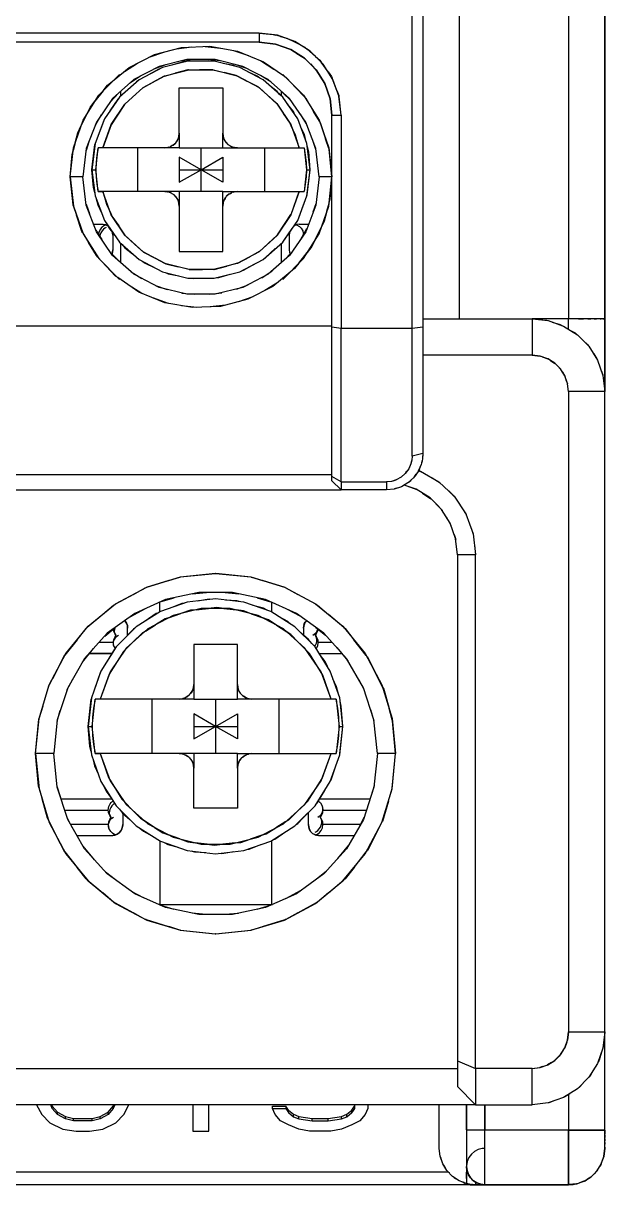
# Model space of a CAD drawing. Header units: millimetres. Extents: x 0 to 56.5, y 0 to 81.
# Drawn here: x 40.51 to 56.5, y 0 to 31.93 of the extents above; entities that cross this region are included whole.
import ezdxf

# ---------------------------------------------------------------- set-up
doc = ezdxf.new("R2010")
doc.units = ezdxf.units.MM

# ---------------------------------------------------------------- blocks, each defined once
blk = doc.blocks.new('CHINT_0cca9e6cfbf25816a24cd09b1f555f82_FACE_0')
at = {"color": 7, "linetype": 'CONTINUOUS', "true_color": 0x40d9ff}
for p, q in [((56.496, 44), (56.496, 23.8)), ((56.496, 23.8), (56.496, 44)), ((56.496, 39.668), (56.496, 22.919)), ((51.196, 23.534), (51.196, 32.2)), ((51.496, 32.2), (51.496, 23.574)), ((46.996, 31.4), (33.496, 31.4)), ((45.511, 31.287), (45.935, 31.239)), ((46.998, 31.4), (47.449, 31.347)), ((47.581, 31.564), (47.448, 31.599)), ((47.577, 31.303), (47.88, 31.192)), ((48.121, 31.334), (47.848, 31.471)), ((43.973, 30.992), (44.37, 31.131)), ((44.725, 31.224), (45.146, 31.272)), ((46.291, 31.177), (46.698, 31.034)), ((48.032, 31.097), (48.265, 30.942)), ((48.547, 31.012), (48.313, 31.213)), ((43.289, 30.601), (43.645, 30.824)), ((44.42, 30.782), (44.097, 30.662)), ((45.165, 30.926), (44.824, 30.882)), ((45.923, 30.893), (45.582, 30.926)), ((46.653, 30.684), (46.33, 30.793)), ((47.029, 30.899), (47.4, 30.666)), ((48.401, 30.806), (48.582, 30.612)), ((48.887, 30.593), (48.702, 30.856)), ((43.729, 30.469), (43.442, 30.279)), ((44.392, 30.474), (44.687, 30.55)), ((45.047, 30.64), (45.357, 30.643)), ((45.722, 30.643), (46.028, 30.57)), ((46.378, 30.482), (46.659, 30.335)), ((47.314, 30.312), (47.029, 30.487)), ((48.688, 30.443), (48.816, 30.218)), ((49.128, 30.078), (48.997, 30.418)), ((42.707, 30.07), (42.478, 29.78)), ((43.183, 30.049), (43.183, 29.918)), ((43.798, 30.153), (44.058, 30.295)), ((46.975, 30.166), (47.214, 29.954)), ((47.61, 29.918), (47.61, 30.049)), ((47.87, 29.796), (47.639, 30.023)), ((48.238, 29.901), (48.006, 30.149)), ((43.129, 30.002), (42.894, 29.755)), ((43.298, 29.698), (43.507, 29.89)), ((47.478, 29.715), (47.661, 29.447)), ((48.907, 29.957), (48.949, 29.821)), ((49.246, 29.401), (49.182, 29.922)), ((42.255, 29.425), (42.093, 29.092)), ((42.654, 29.406), (42.483, 29.117)), ((48.291, 29.164), (48.128, 29.422)), ((48.651, 29.229), (48.489, 29.502)), ((48.996, 23.567), (48.996, 29.4)), ((49.246, 29.4), (49.246, 29.401)), ((49.246, 29.4), (49.246, 23.534)), ((49.246, 29.4), (49.246, 29.4)), ((44.796, 28.9), (44.796, 28.5)), ((45.996, 28.5), (45.996, 28.9)), ((48.908, 28.482), (48.82, 28.748)), ((41.935, 28.639), (41.878, 28.424)), ((42.31, 28.662), (42.235, 28.429)), ((43.646, 28.5), (43.646, 27.3)), ((44.606, 28.561), (44.564, 28.538)), ((44.796, 28.5), (45.996, 28.5)), ((45.396, 27.9), (45.396, 28.5)), ((46.057, 28.69), (46.034, 28.732)), ((47.146, 27.3), (47.146, 28.5)), ((48.555, 28.451), (48.467, 28.702)), ((44.796, 27.9), (45.396, 27.9)), ((45.396, 27.9), (45.996, 27.9)), ((45.396, 27.3), (45.396, 27.9)), ((51.496, 27.6), (51.496, 27.6)), ((52.496, 27.6), (52.496, 27.6)), ((45.996, 27.3), (44.796, 27.3)), ((44.796, 27.3), (44.796, 26.9)), ((45.996, 26.9), (45.996, 27.3)), ((46.186, 27.239), (46.228, 27.262)), ((41.884, 26.918), (41.973, 26.652)), ((42.237, 26.949), (42.326, 26.698)), ((44.735, 27.11), (44.758, 27.068)), ((48.482, 26.738), (48.558, 26.971)), ((48.858, 26.761), (48.915, 26.976)), ((42.501, 26.236), (42.664, 25.978)), ((42.775, 26.387), (42.757, 26.393)), ((42.829, 26.361), (42.809, 26.373)), ((43.315, 26.085), (43.131, 26.353)), ((47.953, 26.355), (47.943, 26.348)), ((48.013, 26.385), (47.973, 26.369)), ((48.091, 26.4), (48.031, 26.392)), ((48.092, 26.4), (48.091, 26.4)), ((48.139, 25.994), (48.309, 26.283)), ((48.537, 25.975), (48.699, 26.308)), ((42.141, 26.171), (42.304, 25.898)), ((43.183, 25.882), (43.183, 25.351)), ((47.61, 25.351), (47.61, 25.882)), ((51.496, 26.1), (51.496, 26.1)), ((52.496, 26.1), (52.496, 26.1)), ((42.922, 25.604), (43.154, 25.377)), ((43.183, 25.7), (43.183, 25.7)), ((46.995, 25.647), (46.734, 25.505)), ((47.61, 25.7), (47.61, 25.7)), ((47.664, 25.398), (47.898, 25.645)), ((48.086, 25.33), (48.314, 25.62)), ((42.554, 25.499), (42.786, 25.251)), ((43.183, 25.4), (43.183, 25.4)), ((44.414, 25.318), (44.133, 25.465)), ((45.07, 25.157), (44.765, 25.23)), ((46.4, 25.326), (46.105, 25.25)), ((47.61, 25.4), (47.61, 25.4)), ((43.479, 25.088), (43.764, 24.913)), ((45.746, 25.16), (45.435, 25.157)), ((47.064, 24.931), (47.35, 25.121)), ((43.764, 24.501), (43.393, 24.734)), ((44.14, 24.716), (44.462, 24.607)), ((46.372, 24.618), (46.695, 24.738)), ((47.504, 24.799), (47.148, 24.576)), ((51.496, 24.6), (51.496, 24.6)), ((52.496, 24.6), (52.496, 24.6)), ((44.501, 24.223), (44.094, 24.366)), ((44.869, 24.507), (45.211, 24.474)), ((45.627, 24.474), (45.969, 24.518)), ((46.82, 24.408), (46.422, 24.269)), ((45.282, 24.113), (44.858, 24.161)), ((46.067, 24.176), (45.646, 24.128)), ((51.496, 23.8), (54.496, 23.8)), ((55.496, 23.91), (55.496, 23.91)), ((55.496, 23.519), (55.496, 23.8)), ((56.496, 23.8), (56.496, 21.801)), ((56.496, 23.8), (56.496, 23.8)), ((56.496, 1.5), (56.496, 23.8)), ((48.996, 23.6), (31.496, 23.6)), ((49.246, 23.534), (48.996, 23.567)), ((49.246, 19.322), (49.246, 23.534)), ((51.196, 23.534), (49.246, 23.534)), ((51.496, 23.574), (51.196, 23.534)), ((54.499, 22.8), (54.72, 22.774)), ((54.778, 22.754), (54.934, 22.699)), ((56.496, 22.919), (56.496, 22.919)), ((56.496, 22.918), (56.496, 22.919)), ((56.496, 22.919), (56.496, 22.66)), ((55.001, 22.657), (55.125, 22.577)), ((55.193, 22.509), (55.283, 22.416)), ((55.334, 22.334), (55.401, 22.222)), ((55.448, 22.089), (55.472, 22.016)), ((48.996, 19.51), (31.496, 19.51)), ((51.372, 19.623), (51.476, 19.587)), ((49.246, 19.322), (49.246, 19.1)), ((51.027, 19.218), (51.33, 19.107)), ((51.753, 19.428), (51.966, 19.294)), ((9.746, 19.1), (49.246, 19.1)), ((31.246, 19.1), (49.246, 19.1)), ((40.746, 19.1), (40.746, 19.1)), ((50.046, 19.1), (50.046, 19.1)), ((51.482, 19.012), (51.715, 18.857)), ((52.206, 19.069), (52.377, 18.898)), ((51.851, 18.721), (52.032, 18.528)), ((52.566, 18.61), (52.687, 18.419)), ((52.138, 18.358), (52.266, 18.133)), ((52.822, 18.046), (52.88, 17.881)), ((52.357, 17.872), (52.399, 17.736)), ((52.946, 17.315), (52.946, 17.321)), ((44.506, 16.606), (43.883, 16.413)), ((45.79, 16.799), (44.82, 16.702)), ((46.772, 16.702), (45.806, 16.799)), ((47.71, 16.413), (47.088, 16.606)), ((43.536, 16.228), (43.021, 15.945)), ((44.261, 15.743), (44.261, 16.011)), ((44.298, 16.027), (44.661, 16.133)), ((45.163, 16.24), (45.547, 16.276)), ((46.055, 16.276), (46.439, 16.238)), ((46.939, 16.132), (47.305, 16.023)), ((47.332, 16.011), (47.332, 15.743)), ((48.572, 15.945), (48.056, 16.228)), ((42.696, 15.678), (42.268, 15.316)), ((43.448, 15.614), (43.871, 15.837)), ((44.53, 15.595), (44.844, 15.701)), ((45.263, 15.806), (45.597, 15.84)), ((46.025, 15.84), (46.36, 15.798)), ((46.775, 15.695), (47.092, 15.58)), ((47.781, 15.811), (48.109, 15.64)), ((49.324, 15.316), (48.899, 15.677)), ((43.866, 15.22), (44.14, 15.389)), ((47.472, 15.378), (47.752, 15.198)), ((48.226, 15.381), (48.22, 15.358)), ((48.293, 15.507), (48.267, 15.476)), ((42.75, 15.081), (43.033, 15.313)), ((43.059, 15.1), (43.052, 15.106)), ((43.378, 15.106), (43.378, 15.3)), ((48.215, 15.3), (48.215, 15.109)), ((48.534, 15.1), (48.54, 15.094)), ((48.552, 15.318), (48.821, 15.105)), ((41.99, 14.977), (41.655, 14.552)), ((42.138, 14.366), (42.44, 14.737)), ((42.982, 14.9), (42.587, 14.9)), ((49.005, 14.9), (48.611, 14.9)), ((49.126, 14.766), (49.436, 14.396)), ((49.938, 14.551), (49.6, 14.98)), ((42.329, 14.6), (42.939, 14.6)), ((42.939, 14.6), (42.329, 14.6)), ((48.647, 14.6), (49.265, 14.6)), ((50.389, 13.68), (50.15, 14.155)), ((41.316, 13.918), (41.219, 13.729)), ((41.71, 13.594), (41.867, 13.895)), ((45.196, 13.75), (45.196, 13.35)), ((46.396, 13.35), (46.396, 13.75)), ((49.736, 13.877), (49.873, 13.625)), ((45.006, 13.411), (44.965, 13.388)), ((46.457, 13.54), (46.434, 13.582)), ((41.043, 13.15), (40.94, 12.806)), ((44.046, 13.35), (44.046, 11.85)), ((45.196, 13.35), (46.396, 13.35)), ((45.796, 13.35), (45.796, 12.6)), ((47.546, 11.85), (47.546, 13.35)), ((50.654, 12.783), (50.568, 13.09)), ((41.44, 12.739), (41.527, 13.032)), ((50.056, 13.063), (50.151, 12.755)), ((45.196, 12.6), (45.796, 12.6)), ((45.796, 12.6), (46.396, 12.6)), ((45.796, 12.6), (45.796, 11.85)), ((46.396, 11.85), (45.196, 11.85)), ((45.196, 11.85), (45.196, 11.45)), ((46.396, 11.45), (46.396, 11.85)), ((45.135, 11.66), (45.158, 11.618)), ((46.586, 11.789), (46.628, 11.812)), ((40.938, 10.917), (41.025, 10.61)), ((41.537, 10.637), (41.441, 10.945)), ((50.153, 10.961), (50.066, 10.668)), ((50.55, 10.55), (50.652, 10.894)), ((42.945, 10.6), (41.549, 10.6)), ((50.043, 10.6), (48.653, 10.6)), ((49.592, 10.6), (49.592, 10.6)), ((49.593, 10.6), (49.593, 10.6)), ((41.647, 10.3), (42.845, 10.3)), ((48.351, 9.9), (48.351, 10.237)), ((48.747, 10.3), (49.946, 10.3)), ((41.204, 10.02), (41.442, 9.545)), ((41.856, 9.823), (41.72, 10.075)), ((42.846, 9.9), (41.815, 9.9)), ((42.922, 10.1), (42.916, 10.106)), ((43.241, 10.209), (43.241, 9.9)), ((44.12, 9.822), (43.841, 10.002)), ((47.727, 9.98), (47.452, 9.811)), ((48.67, 10.1), (48.677, 10.094)), ((49.775, 9.9), (48.747, 9.9)), ((49.883, 10.106), (49.726, 9.805)), ((50.276, 9.782), (50.374, 9.971)), ((41.985, 9.6), (42.968, 9.6)), ((42.968, 9.6), (43.031, 9.608)), ((42.968, 9.6), (42.968, 9.6)), ((43.23, 9.819), (43.236, 9.842)), ((44.817, 9.505), (44.501, 9.62)), ((47.063, 9.605), (46.749, 9.499)), ((48.479, 9.648), (48.521, 9.623)), ((48.571, 9.606), (48.625, 9.6)), ((48.625, 9.6), (48.625, 9.6)), ((48.625, 9.6), (49.607, 9.6)), ((42.467, 8.934), (42.156, 9.304)), ((45.567, 9.36), (45.232, 9.402)), ((46.33, 9.394), (45.995, 9.36)), ((49.454, 9.334), (49.152, 8.963)), ((41.654, 9.149), (41.993, 8.72)), ((49.602, 8.723), (49.938, 9.148)), ((42.268, 8.384), (42.694, 8.023)), ((43.04, 8.382), (42.771, 8.595)), ((48.843, 8.619), (48.559, 8.387)), ((48.896, 8.022), (49.324, 8.384)), ((43.811, 7.889), (43.483, 8.06)), ((48.144, 8.086), (47.722, 7.863)), ((43.02, 7.755), (43.537, 7.472)), ((44.653, 7.568), (44.288, 7.677)), ((47.295, 7.673), (46.931, 7.567)), ((48.057, 7.472), (48.572, 7.755)), ((45.537, 7.424), (45.153, 7.462)), ((46.429, 7.46), (46.046, 7.424)), ((43.883, 7.287), (44.505, 7.094)), ((47.086, 7.094), (47.71, 7.287)), ((44.82, 6.998), (45.786, 6.901)), ((45.803, 6.901), (46.772, 6.998)), ((55.496, 4.197), (55.471, 3.976)), ((55.45, 3.918), (55.395, 3.762)), ((55.353, 3.695), (55.273, 3.572)), ((39.146, 3.2), (52.446, 3.2)), ((54.785, 3.248), (54.713, 3.224)), ((55.03, 3.362), (54.918, 3.295)), ((55.205, 3.503), (55.112, 3.413)), ((55.496, 2.481), (55.496, 1.5)), ((52.946, 2.2), (38.646, 2.2)), ((41.046, 2.2), (41.046, 2.2)), ((41.307, 2.099), (41.263, 2.2)), ((41.291, 2.2), (41.307, 2.163)), ((41.307, 2.163), (41.452, 1.993)), ((41.307, 2.099), (41.307, 2.163)), ((41.452, 1.928), (41.307, 2.099)), ((41.452, 1.993), (41.671, 1.879)), ((41.452, 1.928), (41.452, 1.993)), ((41.671, 1.814), (41.452, 1.928)), ((42.619, 1.879), (42.838, 1.993)), ((42.838, 1.928), (42.619, 1.814)), ((42.838, 1.993), (42.984, 2.163)), ((42.984, 2.099), (42.838, 1.928)), ((42.838, 1.928), (42.838, 1.993)), ((42.984, 2.163), (42.999, 2.2)), ((43.027, 2.2), (42.984, 2.099)), ((42.984, 2.099), (42.984, 2.163)), ((47.359, 2.099), (47.723, 2.099)), ((47.723, 2.099), (47.796, 1.985)), ((47.796, 1.985), (47.796, 2.05)), ((47.796, 2.05), (47.942, 1.936)), ((47.796, 1.985), (47.942, 1.871)), ((47.942, 1.871), (47.942, 1.936)), ((47.942, 1.936), (48.088, 1.879)), ((49.255, 1.879), (49.4, 1.936)), ((49.4, 1.936), (49.546, 2.05)), ((49.4, 1.871), (49.4, 1.936)), ((49.546, 2.05), (49.619, 2.163)), ((50.546, 2.2), (50.546, 2.2)), ((52.696, 2.2), (52.696, 2.121)), ((52.696, 1.508), (52.696, 2.2)), ((52.696, 2.175), (52.696, 2.164)), ((52.696, 2.133), (52.696, 2.164)), ((52.696, 2.164), (52.696, 2.164)), ((52.696, 2.111), (52.696, 2.06)), ((52.696, 2.029), (52.696, 1.944)), ((53.196, 2.2), (53.196, 1.501)), ((41.671, 1.879), (41.89, 1.822)), ((41.671, 1.814), (41.671, 1.879)), ((41.89, 1.758), (41.671, 1.814)), ((41.89, 1.822), (42.4, 1.822)), ((41.89, 1.758), (41.89, 1.822)), ((42.4, 1.758), (41.89, 1.758)), ((42.4, 1.822), (42.619, 1.879)), ((42.4, 1.758), (42.4, 1.822)), ((42.619, 1.814), (42.4, 1.758)), ((42.619, 1.814), (42.619, 1.879)), ((47.942, 1.871), (48.088, 1.814)), ((48.088, 1.814), (48.088, 1.879)), ((48.088, 1.879), (48.452, 1.822)), ((48.088, 1.814), (48.452, 1.758)), ((48.452, 1.758), (48.452, 1.822)), ((48.452, 1.822), (48.89, 1.822)), ((48.452, 1.758), (48.89, 1.758)), ((48.89, 1.822), (49.255, 1.879)), ((48.89, 1.758), (48.89, 1.822)), ((48.89, 1.758), (49.255, 1.814)), ((49.255, 1.814), (49.255, 1.879)), ((49.255, 1.814), (49.4, 1.871)), ((52.696, 1.879), (52.696, 1.766)), ((55.496, 1.5), (55.496, 1.5)), ((56.496, 1.5), (56.496, 1.5)), ((56.496, 1.012), (56.471, 0.777)), ((56.496, 1.053), (56.496, 1.069)), ((52.058, 0.54), (52.051, 0.561)), ((52.696, 0.525), (52.696, 0.5)), ((52.696, 0.5), (52.696, 0.5)), ((52.697, 0.491), (52.697, 0.491)), ((52.708, 0.399), (52.704, 0.417)), ((52.739, 0.302), (52.72, 0.353)), ((55.496, 0.565), (55.496, 0.565)), ((56.221, 0.32), (56.216, 0.314)), ((52.946, 0), (38.646, 0)), ((52.945, 0), (38.648, 0)), ((52.796, 0), (38.796, 0)), ((52.696, 0.072), (52.696, 0.032)), ((52.696, 0.039), (52.696, 0.039)), ((52.696, 0.039), (52.696, 0.039)), ((52.696, 0.032), (52.696, 0.032)), ((52.801, 0.194), (52.753, 0.271)), ((52.796, 0), (52.796, 0)), ((52.946, 0), (52.796, 0)), ((52.796, 0), (55.496, 0)), ((52.804, 0.19), (52.802, 0.193)), ((53.196, 0), (52.946, 0)), ((55.496, 0), (52.946, 0)), ((53.196, 0), (52.946, 0)), ((53.032, 0.029), (53.02, 0.035)), ((53.058, 0.022), (53.057, 0.022)), ((55.496, 0), (53.196, 0)), ((53.196, 0), (53.197, 0)), ((55.496, 0), (53.197, 0)), ((55.857, 0.073), (55.849, 0.07)), ((56.052, 0.176), (56.044, 0.17))]:
    blk.add_line(p, q, dxfattribs=at)
for points in [[(55.496, 50), (55.496, 44), (55.496, 44), (55.496, 23.8)], [(51.496, 37.7), (51.521, 37.7), (51.496, 37.7), (51.496, 23.8)], [(51.496, 37.7), (52.496, 37.7), (52.496, 23.8)], [(46.996, 31.65), (46.996, 31.65), (33.496, 31.65)], [(46.996, 31.65), (47.378, 31.618), (47.448, 31.599)], [(46.996, 31.65), (46.996, 31.4), (47.441, 31.35), (47.864, 31.202), (48.243, 30.964), (48.56, 30.647), (48.798, 30.268), (48.946, 29.845), (48.996, 29.4), (49.246, 29.4), (49.19, 29.901), (49.023, 30.376), (48.755, 30.803), (48.399, 31.159), (47.972, 31.427), (47.497, 31.594), (46.996, 31.65)], [(43.004, 30.366), (43.423, 30.711), (44.112, 31.063), (44.86, 31.26), (45.633, 31.292), (46.394, 31.159), (47.11, 30.866), (47.688, 30.467)], [(48.996, 29.4), (48.946, 29.845), (48.798, 30.268), (48.56, 30.647), (48.243, 30.964), (47.864, 31.202), (47.441, 31.35), (46.996, 31.4)], [(47.581, 31.564), (47.751, 31.519), (47.848, 31.471)], [(48.121, 31.334), (48.246, 31.271), (48.313, 31.213)], [(48.547, 31.012), (48.664, 30.911), (48.702, 30.856)], [(47.641, 30.515), (48.211, 29.945), (48.64, 29.262), (48.906, 28.501), (48.996, 27.7), (48.646, 27.7), (48.552, 28.478), (48.274, 29.21), (47.829, 29.855), (47.242, 30.375), (46.549, 30.739), (45.788, 30.926), (45.004, 30.926), (44.244, 30.739), (43.55, 30.375), (42.964, 29.855), (42.519, 29.21), (42.241, 28.478), (42.146, 27.7), (41.796, 27.7), (41.887, 28.501), (42.153, 29.262), (42.582, 29.945), (43.152, 30.515)], [(44.244, 30.739), (43.55, 30.375), (42.964, 29.855), (42.519, 29.21), (42.241, 28.478), (42.146, 27.7)], [(48.291, 27.9), (48.396, 27.9), (48.309, 28.618), (48.053, 29.294), (47.642, 29.889), (47.1, 30.369), (46.46, 30.705), (45.758, 30.878), (45.035, 30.878), (44.332, 30.705), (43.692, 30.369), (43.151, 29.889), (42.74, 29.294), (42.483, 28.618), (42.396, 27.9), (42.501, 27.9)], [(44.285, 30.68), (44.231, 30.665), (43.935, 30.496)], [(44.972, 30.863), (44.906, 30.86), (44.595, 30.77)], [(45.683, 30.878), (45.607, 30.893), (45.299, 30.878)], [(46.378, 30.725), (46.297, 30.762), (46.008, 30.816)], [(48.646, 27.7), (48.552, 28.478), (48.274, 29.21), (47.829, 29.855), (47.242, 30.375), (46.549, 30.739)], [(42.698, 28.5), (42.925, 29.138), (43.301, 29.702), (43.803, 30.158), (44.4, 30.478), (45.057, 30.643), (45.735, 30.643), (46.392, 30.478), (46.99, 30.158), (47.491, 29.702), (47.867, 29.138), (48.094, 28.5)], [(42.707, 30.07), (42.826, 30.22), (43.004, 30.366)], [(43.66, 30.34), (43.621, 30.318), (43.356, 30.071)], [(44.392, 30.474), (44.384, 30.472), (44.058, 30.295)], [(45.047, 30.64), (45.036, 30.64), (44.687, 30.55)], [(45.722, 30.643), (45.71, 30.646), (45.357, 30.643)], [(46.378, 30.482), (46.365, 30.488), (46.028, 30.57)], [(46.975, 30.166), (46.963, 30.177), (46.659, 30.335)], [(47.016, 30.413), (46.937, 30.474), (46.681, 30.589)], [(47.688, 30.467), (47.747, 30.427), (48.006, 30.149)], [(48.887, 30.593), (48.982, 30.459), (48.997, 30.418)], [(43.798, 30.153), (43.791, 30.15), (43.507, 29.89)], [(44.796, 28.9), (44.796, 30.15), (45.996, 30.15), (45.996, 28.9)], [(47.563, 29.959), (47.493, 30.045), (47.281, 30.209)], [(49.128, 30.078), (49.18, 29.942), (49.182, 29.922)], [(42.255, 29.425), (42.347, 29.613), (42.478, 29.78)], [(43.132, 29.862), (43.107, 29.839), (42.891, 29.513)], [(43.298, 29.698), (43.295, 29.695), (43.079, 29.369)], [(47.478, 29.715), (47.467, 29.73), (47.214, 29.954)], [(47.987, 29.39), (47.935, 29.499), (47.774, 29.698)], [(48.238, 29.901), (48.275, 29.862), (48.489, 29.502)], [(47.878, 29.108), (47.859, 29.15), (47.849, 29.174), (47.661, 29.447)], [(41.935, 28.639), (42.008, 28.917), (42.093, 29.092)], [(42.732, 29.273), (42.719, 29.254), (42.569, 28.843)], [(43.079, 29.369), (42.924, 29.135), (42.923, 29.133), (42.698, 28.5)], [(48.094, 28.5), (47.994, 28.844), (47.878, 29.108)], [(48.278, 28.699), (48.237, 28.865), (48.132, 29.085)], [(48.651, 29.229), (48.67, 29.197), (48.82, 28.748)], [(44.778, 28.786), (44.766, 28.745), (44.72, 28.663), (44.71, 28.652)], [(44.758, 28.731), (44.785, 28.806), (44.796, 28.9)], [(44.796, 28.9), (44.788, 28.82), (44.786, 28.813)], [(45.996, 28.9), (46.004, 28.821), (46.026, 28.746), (46.034, 28.732)], [(46.015, 28.785), (46.007, 28.805), (46.007, 28.812)], [(46.081, 28.654), (46.04, 28.716), (46.028, 28.748)], [(41.884, 26.918), (41.878, 26.938), (41.796, 27.7), (41.849, 28.315), (41.878, 28.424)], [(42.474, 27.263), (42.436, 27.412), (42.396, 27.9), (42.478, 28.594), (42.482, 28.606)], [(42.564, 27.3), (42.501, 27.9), (42.564, 28.5)], [(42.698, 28.5), (42.564, 28.5), (42.529, 28.302), (42.508, 28.101), (42.501, 27.9)], [(44.796, 28.5), (44.396, 28.5), (42.698, 28.5), (42.564, 28.5), (42.564, 28.5)], [(44.396, 28.5), (44.475, 28.508), (44.55, 28.53), (44.564, 28.538)], [(44.511, 28.518), (44.492, 28.511), (44.484, 28.51)], [(44.642, 28.585), (44.58, 28.544), (44.548, 28.532)], [(44.606, 28.561), (44.633, 28.576), (44.701, 28.639), (44.736, 28.691)], [(44.678, 28.618), (44.657, 28.595), (44.644, 28.586)], [(44.736, 28.691), (44.753, 28.717), (44.758, 28.731)], [(45.996, 28.5), (46.396, 28.5), (48.094, 28.5), (48.228, 28.5), (48.228, 28.5)], [(46.057, 28.69), (46.072, 28.664), (46.135, 28.595), (46.188, 28.56)], [(46.114, 28.618), (46.091, 28.639), (46.083, 28.652)], [(46.283, 28.518), (46.241, 28.53), (46.16, 28.576), (46.148, 28.587)], [(46.188, 28.56), (46.213, 28.543), (46.228, 28.538)], [(46.228, 28.538), (46.302, 28.511), (46.396, 28.5)], [(46.396, 28.5), (46.317, 28.508), (46.309, 28.51)], [(48.228, 28.5), (48.291, 27.9), (48.228, 27.3)], [(48.228, 28.5), (48.263, 28.302), (48.284, 28.101), (48.291, 27.9)], [(48.311, 27.194), (48.315, 27.206), (48.396, 27.9), (48.356, 28.388), (48.319, 28.537)], [(48.915, 26.976), (48.943, 27.085), (48.996, 27.7), (48.915, 28.462), (48.908, 28.482)], [(45.396, 27.9), (44.796, 28.243), (44.796, 27.557), (45.396, 27.9)], [(45.396, 27.9), (45.996, 28.243), (45.996, 27.557), (45.396, 27.9)], [(42.396, 27.9), (42.483, 27.182), (42.74, 26.506), (43.151, 25.911), (43.692, 25.431), (44.332, 25.095), (45.035, 24.922), (45.758, 24.922), (46.46, 25.095), (47.1, 25.431), (47.642, 25.911), (48.053, 26.506), (48.309, 27.182), (48.396, 27.9)], [(42.501, 27.9), (42.508, 27.699), (42.529, 27.498), (42.564, 27.3), (42.698, 27.3)], [(48.291, 27.9), (48.284, 27.699), (48.263, 27.498), (48.228, 27.3)], [(41.796, 27.7), (41.887, 26.899), (42.153, 26.138), (42.582, 25.455), (43.152, 24.885)], [(48.646, 27.7), (48.552, 26.922), (48.274, 26.19), (47.829, 25.545), (47.242, 25.025), (46.549, 24.661), (45.788, 24.474), (45.004, 24.474), (44.244, 24.661), (43.55, 25.025), (42.964, 25.545), (42.519, 26.19), (42.241, 26.922), (42.146, 27.7)], [(47.242, 25.025), (46.549, 24.661), (45.788, 24.474), (45.004, 24.474), (44.244, 24.661), (43.55, 25.025), (42.964, 25.545), (42.519, 26.19), (42.241, 26.922), (42.146, 27.7)], [(47.641, 24.885), (48.211, 25.455), (48.64, 26.138), (48.906, 26.899), (48.996, 27.7)], [(48.646, 27.7), (48.552, 26.922), (48.274, 26.19), (47.829, 25.545)], [(44.796, 27.3), (44.396, 27.3), (42.698, 27.3), (42.564, 27.3), (42.564, 27.3)], [(42.698, 27.3), (42.799, 26.956), (42.915, 26.692), (42.933, 26.65)], [(48.094, 27.3), (47.867, 26.662), (47.491, 26.098), (46.99, 25.642), (46.392, 25.322), (45.735, 25.157), (45.057, 25.157), (44.4, 25.322), (43.803, 25.642), (43.301, 26.098), (42.925, 26.662), (42.698, 27.3)], [(44.396, 27.3), (44.476, 27.292), (44.484, 27.29)], [(44.565, 27.262), (44.49, 27.289), (44.396, 27.3)], [(44.51, 27.282), (44.551, 27.27), (44.633, 27.224), (44.644, 27.213)], [(44.605, 27.24), (44.579, 27.257), (44.565, 27.262)], [(44.735, 27.11), (44.721, 27.136), (44.657, 27.205), (44.605, 27.24)], [(44.678, 27.182), (44.701, 27.161), (44.71, 27.148)], [(44.711, 27.146), (44.753, 27.084), (44.764, 27.052)], [(45.996, 27.3), (46.396, 27.3), (48.094, 27.3), (48.228, 27.3), (48.228, 27.3)], [(46.014, 27.014), (46.027, 27.055), (46.072, 27.137), (46.083, 27.148)], [(46.186, 27.239), (46.16, 27.224), (46.091, 27.161), (46.057, 27.109)], [(46.114, 27.182), (46.135, 27.205), (46.148, 27.214)], [(46.15, 27.215), (46.213, 27.256), (46.244, 27.268)], [(46.396, 27.3), (46.318, 27.292), (46.242, 27.27), (46.228, 27.262)], [(46.281, 27.282), (46.301, 27.289), (46.308, 27.29)], [(47.713, 26.431), (47.868, 26.665), (47.87, 26.667), (48.094, 27.3)], [(42.514, 27.101), (42.556, 26.935), (42.661, 26.715)], [(44.796, 26.9), (44.789, 26.979), (44.766, 27.054), (44.758, 27.068)], [(44.778, 27.015), (44.785, 26.995), (44.786, 26.988)], [(44.796, 26.9), (44.796, 25.65), (45.996, 25.65), (45.996, 26.9)], [(46.034, 27.069), (46.007, 26.994), (45.996, 26.9)], [(45.996, 26.9), (46.004, 26.98), (46.006, 26.987)], [(46.057, 27.109), (46.039, 27.083), (46.034, 27.069)], [(48.061, 26.527), (48.073, 26.546), (48.224, 26.957)], [(42.141, 26.171), (42.122, 26.203), (41.973, 26.652)], [(42.933, 26.65), (42.944, 26.626), (43.131, 26.353)], [(48.858, 26.761), (48.784, 26.483), (48.699, 26.308)], [(42.439, 26.4), (42.701, 26.4), (42.753, 26.394), (42.757, 26.393)], [(42.783, 26.384), (42.723, 26.357), (42.673, 26.32), (42.663, 26.309), (42.627, 26.265), (42.59, 26.185), (42.579, 26.112)], [(42.784, 26.312), (42.748, 26.289), (42.716, 26.262), (42.674, 26.217), (42.642, 26.168), (42.619, 26.115), (42.608, 26.068)], [(42.701, 26.4), (42.701, 26.4), (42.761, 26.392), (42.817, 26.37), (42.829, 26.362)], [(42.775, 26.387), (42.803, 26.377), (42.809, 26.373)], [(42.806, 26.41), (42.858, 26.301), (43.018, 26.102)], [(47.285, 25.91), (47.494, 26.102), (47.498, 26.105), (47.713, 26.431)], [(47.66, 25.938), (47.685, 25.961), (47.902, 26.287)], [(47.836, 26.189), (47.83, 26.167), (47.823, 26.1), (47.823, 26.1)], [(47.823, 26.1), (47.828, 26.158), (47.836, 26.188)], [(48.092, 26.4), (48.032, 26.392), (47.975, 26.37), (47.944, 26.349)], [(47.953, 26.355), (47.97, 26.368), (47.973, 26.369)], [(48.009, 26.383), (48.02, 26.381), (48.057, 26.363), (48.063, 26.361), (48.1, 26.336), (48.126, 26.313), (48.145, 26.293), (48.192, 26.215), (48.197, 26.202), (48.204, 26.178)], [(48.013, 26.385), (48.03, 26.392), (48.031, 26.392)], [(48.092, 26.4), (48.092, 26.4), (48.354, 26.4)], [(42.554, 25.499), (42.518, 25.538), (42.304, 25.898)], [(42.97, 26.1), (42.97, 25.7), (42.965, 25.642), (42.949, 25.586), (42.947, 25.581)], [(42.97, 26.1), (42.97, 26.1), (42.963, 26.167), (42.961, 26.174)], [(42.961, 26.173), (42.962, 26.169), (42.97, 26.1)], [(43.315, 26.085), (43.325, 26.07), (43.578, 25.846)], [(46.995, 25.647), (47.001, 25.65), (47.285, 25.91)], [(47.823, 26.1), (47.823, 25.7), (47.83, 25.631), (47.844, 25.588)], [(48.204, 26.178), (48.208, 26.163), (48.212, 26.137), (48.214, 26.121)], [(48.204, 26.178), (48.207, 26.167), (48.212, 26.117)], [(48.537, 25.975), (48.446, 25.787), (48.314, 25.62)], [(42.946, 25.581), (42.963, 25.633), (42.97, 25.7), (42.97, 25.7)], [(43.23, 25.841), (43.299, 25.755), (43.511, 25.591)], [(43.578, 25.846), (43.817, 25.634), (43.83, 25.623), (44.133, 25.465)], [(47.133, 25.46), (47.172, 25.482), (47.437, 25.729)], [(47.823, 25.7), (47.823, 25.7), (47.83, 25.633), (47.844, 25.588)], [(43.104, 24.933), (43.046, 24.973), (42.786, 25.251)], [(43.776, 25.387), (43.855, 25.326), (44.111, 25.211)], [(44.414, 25.318), (44.427, 25.312), (44.765, 25.23)], [(45.746, 25.16), (45.756, 25.16), (46.105, 25.25)], [(46.4, 25.326), (46.409, 25.328), (46.734, 25.505)], [(46.508, 25.12), (46.561, 25.135), (46.858, 25.304)], [(48.086, 25.33), (47.967, 25.18), (47.789, 25.034)], [(47.789, 25.034), (47.369, 24.689), (46.68, 24.337), (45.932, 24.14), (45.16, 24.108), (44.398, 24.241), (43.682, 24.534), (43.104, 24.933)], [(44.415, 25.075), (44.496, 25.038), (44.784, 24.984)], [(45.07, 25.157), (45.082, 25.154), (45.435, 25.157)], [(45.109, 24.922), (45.185, 24.907), (45.493, 24.922)], [(45.82, 24.937), (45.887, 24.94), (46.197, 25.03)], [(54.496, 23.8), (54.496, 22.8), (51.496, 22.8)], [(54.496, 23.8), (54.941, 23.75), (55.364, 23.602), (55.743, 23.364), (56.06, 23.047), (56.298, 22.668), (56.446, 22.245), (56.496, 21.8), (55.496, 21.8), (55.471, 22.023), (55.397, 22.234), (55.278, 22.423), (55.12, 22.582), (54.93, 22.701), (54.719, 22.775), (54.496, 22.8)], [(54.496, 23.8), (54.89, 23.761), (54.917, 23.753)], [(55.712, 23.8), (55.701, 23.8), (55.496, 23.8), (54.496, 23.8)], [(55.054, 23.71), (55.272, 23.643), (55.314, 23.619)], [(56.471, 23.8), (56.397, 23.8), (56.278, 23.8), (56.12, 23.8), (55.93, 23.8), (55.719, 23.8), (55.496, 23.8)], [(55.776, 23.8), (55.898, 23.8), (55.912, 23.8)], [(56.028, 23.8), (56.099, 23.8), (56.109, 23.8)], [(56.202, 23.8), (56.267, 23.8), (56.272, 23.8)], [(56.365, 23.8), (56.393, 23.8), (56.394, 23.8)], [(56.446, 23.8), (56.471, 23.8), (56.471, 23.8)], [(56.496, 23.8), (56.471, 23.8), (56.496, 23.8)], [(49.246, 19.322), (48.996, 19.469), (48.996, 23.567)], [(51.496, 23.574), (51.496, 20.1), (51.196, 20.022), (51.196, 23.534)], [(55.539, 23.492), (55.68, 23.412), (55.708, 23.386)], [(55.902, 23.205), (56.023, 23.092), (56.038, 23.069)], [(54.776, 22.755), (54.722, 22.774), (54.72, 22.774)], [(55, 22.657), (54.937, 22.697), (54.934, 22.699)], [(56.193, 22.835), (56.282, 22.701), (56.288, 22.684)], [(56.496, 22.919), (56.496, 22.92), (56.496, 22.921)], [(56.496, 22.919), (56.496, 22.87), (56.496, 22.726), (56.496, 22.66)], [(55.192, 22.51), (55.13, 22.573), (55.125, 22.577)], [(55.334, 22.335), (55.289, 22.409), (55.283, 22.416)], [(56.399, 22.379), (56.442, 22.26), (56.443, 22.253)], [(56.496, 22.66), (56.496, 22.416), (56.496, 22.104), (56.496, 21.8)], [(56.496, 22.297), (56.496, 22.39), (56.496, 22.402)], [(55.448, 22.09), (55.407, 22.212), (55.402, 22.222)], [(56.496, 21.92), (56.496, 22.035), (56.496, 22.065)], [(55.496, 21.8), (55.474, 22.01), (55.472, 22.016)], [(56.496, 21.8), (55.496, 21.8), (55.496, 4.2), (56.496, 4.2)], [(56.496, 4.2), (56.496, 21.8), (56.496, 21.801)], [(51.496, 20.1), (51.484, 19.944), (51.448, 19.793), (51.362, 19.6), (51.239, 19.431), (51.084, 19.291), (50.904, 19.187), (50.705, 19.122), (50.496, 19.1)], [(51.196, 20.022), (51.191, 19.919), (51.167, 19.815), (51.106, 19.677), (51.012, 19.552), (50.895, 19.448), (50.764, 19.374), (50.629, 19.333), (50.496, 19.322)], [(51.175, 19.85), (51.181, 19.866), (51.182, 19.882)], [(51.476, 19.91), (51.466, 19.857), (51.458, 19.834)], [(51.462, 19.851), (51.471, 19.877), (51.474, 19.9)], [(51.476, 19.91), (51.474, 19.89), (51.464, 19.859)], [(51.496, 20.099), (51.489, 19.978), (51.486, 19.961)], [(51.02, 19.562), (51.029, 19.57), (51.055, 19.609)], [(51.114, 19.697), (51.125, 19.712), (51.141, 19.757)], [(51.308, 19.525), (51.268, 19.464), (51.252, 19.449)], [(51.258, 19.456), (51.278, 19.477), (51.314, 19.533)], [(51.318, 19.54), (51.288, 19.489), (51.263, 19.464)], [(51.413, 19.715), (51.389, 19.649), (51.374, 19.626)], [(51.376, 19.631), (51.428, 19.614), (51.934, 19.324), (52.359, 18.925), (52.68, 18.439), (52.879, 17.89), (52.945, 17.322)], [(51.378, 19.636), (51.397, 19.666), (51.418, 19.726)], [(51.424, 19.739), (51.406, 19.686), (51.384, 19.648)], [(49.246, 19.1), (48.996, 19.35), (48.996, 19.469)], [(49.246, 19.322), (50.496, 19.322), (50.496, 19.1), (49.246, 19.1)], [(50.677, 19.348), (50.757, 19.371), (50.76, 19.373)], [(50.898, 19.451), (50.901, 19.452), (50.924, 19.474)], [(50.99, 19.237), (50.925, 19.196), (50.914, 19.193)], [(50.916, 19.194), (50.93, 19.199), (50.991, 19.237)], [(50.991, 19.237), (50.935, 19.202), (50.92, 19.196)], [(52.916, 17.584), (52.946, 17.315), (52.446, 17.315), (52.396, 17.76), (52.248, 18.183), (52.01, 18.562), (51.693, 18.879), (51.314, 19.117), (50.984, 19.233)], [(51.165, 19.364), (51.111, 19.311), (51.097, 19.303)], [(51.102, 19.307), (51.12, 19.318), (51.169, 19.367)], [(51.174, 19.372), (51.129, 19.325), (51.107, 19.311)], [(50.774, 19.145), (50.716, 19.125), (50.712, 19.124)], [(50.713, 19.124), (50.719, 19.125), (50.774, 19.144)], [(50.774, 19.144), (50.72, 19.125), (50.713, 19.125)], [(52.248, 18.183), (52.248, 18.183), (52.01, 18.562), (51.693, 18.879), (51.314, 19.117), (51.314, 19.117)], [(52.446, 17.315), (52.446, 3.407), (52.946, 3.2), (52.946, 2.2)], [(52.946, 3.2), (52.946, 17.315), (52.946, 17.315)], [(41.444, 12.775), (41.346, 11.85), (40.846, 11.85), (40.941, 12.816), (41.223, 13.744), (41.68, 14.6), (42.296, 15.35), (43.046, 15.966), (43.902, 16.423), (44.831, 16.705), (45.796, 16.8), (46.762, 16.705), (47.691, 16.423), (48.546, 15.966), (49.296, 15.35), (49.912, 14.6), (50.369, 13.744), (50.651, 12.816), (50.746, 11.85), (50.246, 11.85), (50.149, 12.775), (49.861, 13.66), (49.396, 14.466), (48.774, 15.157), (48.021, 15.704), (47.171, 16.082), (46.261, 16.276), (45.331, 16.276), (44.421, 16.082), (43.571, 15.704), (42.819, 15.157), (42.196, 14.466), (41.731, 13.66), (41.444, 12.775)], [(44.508, 16.607), (44.81, 16.701), (44.82, 16.702)], [(45.794, 16.8), (45.796, 16.8), (45.802, 16.799)], [(46.772, 16.702), (46.783, 16.701), (47.086, 16.606)], [(43.537, 16.228), (43.862, 16.407), (43.883, 16.413)], [(47.71, 16.413), (47.731, 16.406), (48.055, 16.228)], [(49.191, 12.6), (49.296, 12.6), (49.208, 13.379), (48.95, 14.119), (48.533, 14.782), (47.978, 15.336), (47.315, 15.753), (46.575, 16.012), (45.796, 16.1), (45.017, 16.012), (44.278, 15.753), (43.614, 15.336), (43.06, 14.782), (42.643, 14.119), (42.384, 13.379), (42.296, 12.6), (42.401, 12.6)], [(44.947, 15.988), (44.871, 15.976), (44.55, 15.849)], [(45.711, 16.09), (45.621, 16.096), (45.297, 16.044)], [(46.478, 16.023), (46.379, 16.051), (46.068, 16.069)], [(49.191, 12.6), (49.182, 12.852), (49.154, 13.102), (49.107, 13.35), (48.973, 13.35), (48.698, 14.094), (48.253, 14.749), (47.662, 15.278), (46.962, 15.649), (46.193, 15.84), (45.4, 15.84), (44.631, 15.649), (43.93, 15.278), (43.34, 14.749), (42.894, 14.094), (42.62, 13.35), (42.485, 13.35), (42.439, 13.102), (42.411, 12.852), (42.401, 12.6)], [(42.697, 15.679), (42.992, 15.929), (43.021, 15.945)], [(44.225, 15.72), (44.165, 15.697), (43.863, 15.493)], [(45.263, 15.806), (45.103, 15.789), (44.844, 15.701)], [(46.025, 15.84), (45.832, 15.864), (45.597, 15.84)], [(46.775, 15.695), (46.56, 15.773), (46.36, 15.798)], [(47.211, 15.79), (47.11, 15.844), (46.824, 15.925)], [(48.572, 15.945), (48.601, 15.929), (48.898, 15.677)], [(43.3, 15.507), (43.312, 15.495), (43.314, 15.492)], [(43.378, 15.3), (43.378, 15.3), (43.37, 15.37), (43.348, 15.436), (43.312, 15.495), (43.3, 15.507)], [(43.314, 15.492), (43.348, 15.436), (43.37, 15.37)], [(43.37, 15.37), (43.37, 15.369), (43.378, 15.3)], [(44.53, 15.595), (44.408, 15.554), (44.14, 15.389)], [(47.472, 15.378), (47.249, 15.523), (47.092, 15.58)], [(47.875, 15.401), (47.779, 15.484), (47.53, 15.618)], [(48.293, 15.507), (48.267, 15.476), (48.236, 15.415), (48.22, 15.358), (48.215, 15.3), (48.215, 15.3)], [(48.215, 15.3), (48.22, 15.358), (48.22, 15.358)], [(48.226, 15.381), (48.235, 15.414), (48.259, 15.46)], [(48.259, 15.46), (48.267, 15.476), (48.267, 15.476)], [(41.991, 14.978), (42.235, 15.288), (42.268, 15.316)], [(43.059, 15.1), (43.052, 15.093), (43.029, 15.063), (43.025, 15.056), (43.021, 15.049), (42.989, 14.967), (42.987, 14.956), (42.984, 14.936), (42.982, 14.915), (42.982, 14.884), (42.984, 14.861), (42.988, 14.837), (42.993, 14.818)], [(43.052, 15.106), (43.032, 15.133), (43.012, 15.168), (42.989, 15.234), (42.986, 15.251), (42.984, 15.261), (42.983, 15.272)], [(42.993, 14.818), (42.99, 14.831), (42.985, 14.883), (42.992, 14.936), (43.012, 14.987), (43.042, 15.035), (43.083, 15.077), (43.122, 15.105)], [(43.023, 15.305), (43.013, 15.264), (43.011, 15.213), (43.02, 15.165), (43.04, 15.123), (43.052, 15.106)], [(43.579, 15.301), (43.535, 15.272), (43.268, 14.99)], [(43.866, 15.22), (43.784, 15.169), (43.523, 14.913)], [(48.079, 14.905), (47.865, 15.124), (47.752, 15.198)], [(48.438, 14.877), (48.354, 14.989), (48.151, 15.164)], [(48.602, 15.278), (48.6, 15.264), (48.581, 15.213), (48.55, 15.165), (48.51, 15.123), (48.471, 15.095)], [(48.519, 14.796), (48.542, 14.831), (48.566, 14.883), (48.58, 14.936), (48.582, 14.987), (48.572, 15.035), (48.552, 15.077), (48.54, 15.094)], [(48.534, 15.1), (48.54, 15.107), (48.563, 15.137), (48.567, 15.144), (48.571, 15.151), (48.603, 15.233), (48.606, 15.244), (48.609, 15.264), (48.609, 15.273)], [(48.54, 15.094), (48.56, 15.067), (48.58, 15.032), (48.604, 14.966), (48.607, 14.949), (48.608, 14.939), (48.611, 14.9), (48.596, 14.806), (48.562, 14.736)], [(49.325, 15.316), (49.358, 15.288), (49.599, 14.981)], [(43.523, 14.913), (43.307, 14.701), (43.261, 14.655), (42.866, 14.037), (42.62, 13.35)], [(43.04, 14.75), (43.012, 14.721), (42.795, 14.36)], [(42.993, 14.818), (43, 14.796), (43.005, 14.784), (43.031, 14.741)], [(46.396, 13.75), (46.396, 14.85), (45.196, 14.85), (45.196, 13.75)], [(48.973, 13.35), (48.742, 14.004), (48.376, 14.599), (48.305, 14.673), (48.079, 14.905)], [(41.317, 13.919), (41.621, 14.509), (41.655, 14.552)], [(48.872, 14.242), (48.809, 14.381), (48.657, 14.585)], [(49.938, 14.55), (49.973, 14.507), (50.15, 14.155)], [(42.634, 14.094), (42.62, 14.071), (42.47, 13.626)], [(41.044, 13.154), (41.211, 13.714), (41.219, 13.729)], [(45.158, 13.581), (45.185, 13.656), (45.196, 13.75)], [(45.196, 13.75), (45.188, 13.67), (45.186, 13.662)], [(46.396, 13.75), (46.404, 13.671), (46.426, 13.596), (46.434, 13.582)], [(49.173, 13.481), (49.122, 13.689), (49.023, 13.908)], [(45.042, 13.435), (44.98, 13.394), (44.949, 13.382)], [(45.006, 13.411), (45.033, 13.426), (45.101, 13.489), (45.136, 13.541)], [(45.079, 13.468), (45.058, 13.445), (45.045, 13.436)], [(45.178, 13.636), (45.166, 13.594), (45.12, 13.513), (45.11, 13.502)], [(45.136, 13.541), (45.153, 13.567), (45.158, 13.581)], [(46.415, 13.634), (46.407, 13.654), (46.407, 13.662)], [(46.481, 13.504), (46.44, 13.566), (46.428, 13.598)], [(46.457, 13.54), (46.472, 13.513), (46.535, 13.445), (46.587, 13.41)], [(46.514, 13.468), (46.491, 13.489), (46.483, 13.502)], [(46.682, 13.368), (46.641, 13.381), (46.559, 13.426), (46.548, 13.436)], [(46.587, 13.41), (46.613, 13.393), (46.627, 13.388)], [(50.389, 13.68), (50.418, 13.622), (50.568, 13.091)], [(42.374, 11.907), (42.34, 12.05), (42.296, 12.6), (42.378, 13.351), (42.382, 13.364)], [(42.485, 11.85), (42.401, 12.6), (42.485, 13.35)], [(45.196, 13.35), (44.796, 13.35), (42.62, 13.35), (42.485, 13.35), (42.485, 13.35)], [(44.796, 13.35), (44.875, 13.358), (44.951, 13.38), (44.965, 13.388)], [(44.912, 13.368), (44.892, 13.361), (44.884, 13.36)], [(49.107, 13.35), (49.107, 13.35), (48.973, 13.35), (46.796, 13.35), (46.396, 13.35)], [(46.627, 13.388), (46.702, 13.361), (46.796, 13.35)], [(46.796, 13.35), (46.716, 13.358), (46.709, 13.36)], [(49.107, 13.35), (49.191, 12.6), (49.107, 11.85)], [(49.21, 11.836), (49.215, 11.849), (49.296, 12.6), (49.253, 13.15), (49.218, 13.293)], [(40.938, 10.917), (40.928, 10.952), (40.846, 11.85), (40.938, 12.796), (40.94, 12.806)], [(45.796, 12.6), (45.196, 12.943), (45.196, 12.257), (45.796, 12.6)], [(45.796, 12.6), (46.396, 12.943), (46.396, 12.257), (45.796, 12.6)], [(50.652, 10.894), (50.655, 10.904), (50.746, 11.85), (50.664, 12.748), (50.654, 12.783)], [(42.296, 12.6), (42.384, 11.821), (42.643, 11.081), (43.06, 10.418), (43.614, 9.864), (44.278, 9.447), (45.017, 9.188), (45.796, 9.1), (46.575, 9.188), (47.315, 9.447), (47.978, 9.864), (48.533, 10.418), (48.95, 11.081), (49.208, 11.821), (49.296, 12.6)], [(42.401, 12.6), (42.411, 12.348), (42.439, 12.098), (42.485, 11.85), (42.62, 11.85), (42.894, 11.106), (43.34, 10.451), (43.93, 9.922), (44.631, 9.551), (45.4, 9.36), (46.193, 9.36), (46.962, 9.551), (47.662, 9.922), (48.253, 10.451), (48.698, 11.106), (48.973, 11.85), (49.107, 11.85), (49.154, 12.098), (49.182, 12.348), (49.191, 12.6)], [(40.846, 11.85), (40.941, 10.884), (41.223, 9.956), (41.68, 9.1), (42.296, 8.35), (43.046, 7.734), (43.902, 7.277), (44.831, 6.995), (45.796, 6.9), (46.762, 6.995), (47.691, 7.277), (48.546, 7.734), (49.296, 8.35), (49.912, 9.1), (50.369, 9.956), (50.651, 10.884), (50.746, 11.85)], [(50.246, 11.85), (50.149, 10.925), (49.861, 10.04), (49.396, 9.234), (48.774, 8.543), (48.021, 7.996), (47.171, 7.618), (46.261, 7.424), (45.331, 7.424), (44.421, 7.618), (43.571, 7.996), (42.819, 8.543), (42.196, 9.234), (41.731, 10.04), (41.444, 10.925), (41.346, 11.85)], [(45.196, 11.85), (44.796, 11.85), (42.62, 11.85), (42.485, 11.85), (42.485, 11.85)], [(42.62, 11.85), (42.85, 11.196), (43.216, 10.601), (43.288, 10.527), (43.514, 10.295)], [(44.796, 11.85), (44.876, 11.842), (44.884, 11.84)], [(44.965, 11.812), (44.891, 11.839), (44.796, 11.85)], [(44.91, 11.832), (44.952, 11.819), (45.033, 11.774), (45.045, 11.764)], [(46.396, 11.85), (46.796, 11.85), (48.973, 11.85), (49.107, 11.85), (49.107, 11.85)], [(46.55, 11.765), (46.612, 11.806), (46.644, 11.818)], [(46.796, 11.85), (46.717, 11.842), (46.642, 11.82), (46.628, 11.812)], [(46.681, 11.832), (46.701, 11.839), (46.708, 11.84)], [(48.07, 10.287), (48.286, 10.499), (48.332, 10.545), (48.727, 11.163), (48.973, 11.85)], [(42.42, 11.719), (42.47, 11.511), (42.569, 11.292)], [(45.005, 11.79), (44.98, 11.807), (44.965, 11.812)], [(45.135, 11.66), (45.121, 11.687), (45.058, 11.755), (45.005, 11.79)], [(45.078, 11.732), (45.101, 11.711), (45.11, 11.698)], [(45.111, 11.696), (45.153, 11.634), (45.164, 11.602)], [(45.196, 11.45), (45.189, 11.529), (45.166, 11.604), (45.158, 11.618)], [(45.178, 11.566), (45.185, 11.546), (45.186, 11.538)], [(46.434, 11.619), (46.407, 11.544), (46.396, 11.45)], [(46.396, 11.45), (46.404, 11.53), (46.406, 11.538)], [(46.414, 11.564), (46.427, 11.606), (46.472, 11.687), (46.483, 11.698)], [(46.457, 11.659), (46.439, 11.633), (46.434, 11.619)], [(46.586, 11.789), (46.56, 11.774), (46.491, 11.711), (46.457, 11.659)], [(46.514, 11.732), (46.535, 11.755), (46.548, 11.764)], [(48.958, 11.106), (48.972, 11.129), (49.122, 11.574)], [(46.396, 11.45), (46.396, 10.35), (45.196, 10.35), (45.196, 11.45)], [(42.72, 10.958), (42.783, 10.819), (42.936, 10.615)], [(41.204, 10.02), (41.174, 10.078), (41.025, 10.609)], [(42.916, 10.106), (42.896, 10.133), (42.876, 10.168), (42.852, 10.234), (42.849, 10.251), (42.848, 10.261), (42.845, 10.3), (42.86, 10.394), (42.895, 10.466), (42.927, 10.506), (42.942, 10.521), (42.978, 10.547)], [(48.553, 10.45), (48.58, 10.479), (48.798, 10.84)], [(48.62, 10.545), (48.632, 10.537), (48.658, 10.513), (48.677, 10.493), (48.724, 10.416), (48.729, 10.404), (48.736, 10.382)], [(50.549, 10.546), (50.382, 9.986), (50.374, 9.971)], [(43.017, 10.485), (42.989, 10.462), (42.947, 10.418), (42.913, 10.369), (42.89, 10.317), (42.876, 10.264), (42.874, 10.213), (42.883, 10.165), (42.903, 10.123), (42.916, 10.106)], [(43.154, 10.323), (43.238, 10.211), (43.441, 10.036)], [(43.514, 10.295), (43.727, 10.076), (43.841, 10.002)], [(47.727, 9.98), (47.809, 10.031), (48.07, 10.287)], [(48.736, 10.382), (48.739, 10.369), (48.744, 10.317), (48.737, 10.264), (48.717, 10.213), (48.687, 10.165), (48.646, 10.123), (48.607, 10.095)], [(48.67, 10.1), (48.677, 10.107), (48.7, 10.137), (48.704, 10.144), (48.708, 10.151), (48.74, 10.233), (48.742, 10.244), (48.745, 10.264), (48.747, 10.285), (48.747, 10.316), (48.745, 10.339), (48.741, 10.363), (48.736, 10.382)], [(42.922, 10.1), (42.916, 10.093), (42.893, 10.063), (42.889, 10.056), (42.885, 10.049), (42.853, 9.967), (42.85, 9.956), (42.847, 9.936), (42.846, 9.915), (42.846, 9.884), (42.848, 9.861), (42.852, 9.837), (42.857, 9.818)], [(42.857, 9.818), (42.853, 9.831), (42.848, 9.883), (42.856, 9.936), (42.875, 9.987), (42.906, 10.035), (42.946, 10.077), (42.985, 10.105)], [(43.07, 9.624), (43.092, 9.633), (43.145, 9.672), (43.189, 9.724), (43.22, 9.785), (43.236, 9.842), (43.241, 9.9), (43.241, 9.9)], [(43.241, 9.9), (43.236, 9.842), (43.236, 9.842)], [(48.014, 9.899), (48.057, 9.928), (48.324, 10.21)], [(48.351, 9.9), (48.351, 9.9), (48.359, 9.83), (48.381, 9.764), (48.417, 9.705), (48.464, 9.657), (48.52, 9.623), (48.551, 9.613)], [(48.359, 9.83), (48.359, 9.831), (48.351, 9.9)], [(48.535, 9.688), (48.571, 9.711), (48.604, 9.738), (48.646, 9.782), (48.679, 9.831), (48.703, 9.883), (48.716, 9.936), (48.718, 9.987), (48.709, 10.035), (48.689, 10.077), (48.677, 10.094)], [(48.541, 9.616), (48.597, 9.64), (48.65, 9.679), (48.665, 9.694), (48.697, 9.734), (48.732, 9.806), (48.747, 9.9), (48.745, 9.939), (48.743, 9.949), (48.74, 9.966), (48.717, 10.032), (48.697, 10.067), (48.677, 10.094)], [(43.051, 9.616), (43.041, 9.618), (43.004, 9.635), (42.998, 9.639), (42.961, 9.663), (42.934, 9.687), (42.916, 9.707), (42.869, 9.784), (42.864, 9.796), (42.857, 9.818)], [(43.075, 9.626), (43.031, 9.608), (42.968, 9.6)], [(43.092, 9.633), (43.092, 9.633), (43.075, 9.626)], [(43.189, 9.724), (43.145, 9.672), (43.092, 9.633)], [(43.197, 9.74), (43.189, 9.724), (43.189, 9.724)], [(43.23, 9.819), (43.22, 9.786), (43.197, 9.74)], [(43.717, 9.799), (43.814, 9.716), (44.062, 9.582)], [(44.12, 9.822), (44.343, 9.677), (44.501, 9.62)], [(47.063, 9.605), (47.184, 9.646), (47.452, 9.811)], [(47.367, 9.48), (47.428, 9.503), (47.73, 9.707)], [(48.415, 9.708), (48.381, 9.764), (48.359, 9.83)], [(48.479, 9.648), (48.464, 9.657), (48.417, 9.705), (48.415, 9.708)], [(48.625, 9.6), (48.572, 9.606), (48.521, 9.623), (48.521, 9.623)], [(50.276, 9.781), (49.971, 9.191), (49.938, 9.148)], [(41.654, 9.15), (41.62, 9.193), (41.443, 9.545)], [(44.261, 9.457), (44.261, 7.7), (44.261, 7.7), (44.237, 7.7)], [(44.381, 9.41), (44.483, 9.356), (44.768, 9.275)], [(44.817, 9.505), (45.032, 9.427), (45.232, 9.402)], [(45.567, 9.36), (45.76, 9.336), (45.995, 9.36)], [(46.33, 9.394), (46.49, 9.411), (46.749, 9.499)], [(46.645, 9.212), (46.721, 9.224), (47.042, 9.351)], [(47.332, 9.457), (47.332, 7.7), (47.332, 7.7), (47.356, 7.7)], [(45.115, 9.177), (45.213, 9.149), (45.524, 9.131)], [(45.882, 9.11), (45.971, 9.104), (46.295, 9.156)], [(42.268, 8.384), (42.235, 8.412), (41.993, 8.719)], [(49.602, 8.722), (49.357, 8.412), (49.324, 8.384)], [(43.02, 7.755), (42.992, 7.771), (42.694, 8.023)], [(48.896, 8.021), (48.6, 7.771), (48.572, 7.755)], [(44.261, 7.7), (45.011, 7.7), (45.796, 7.7), (46.582, 7.7), (47.332, 7.7)], [(44.261, 7.7), (44.646, 7.7), (44.981, 7.7)], [(45.023, 7.7), (45.047, 7.7), (45.486, 7.7)], [(45.809, 7.7), (45.822, 7.7), (46.301, 7.7)], [(46.589, 7.7), (46.596, 7.7), (47.332, 7.7)], [(43.883, 7.287), (43.862, 7.294), (43.537, 7.472)], [(48.056, 7.472), (47.73, 7.293), (47.71, 7.287)], [(44.82, 6.998), (44.809, 6.999), (44.506, 7.094)], [(47.085, 7.093), (46.783, 6.999), (46.772, 6.998)], [(45.798, 6.9), (45.796, 6.9), (45.791, 6.901)], [(54.941, 2.25), (54.496, 2.2), (54.496, 3.2), (54.719, 3.225), (54.93, 3.299), (55.12, 3.418), (55.278, 3.577), (55.397, 3.766), (55.471, 3.977), (55.496, 4.2), (56.496, 4.2), (56.446, 3.755), (56.298, 3.332), (56.06, 2.953), (55.743, 2.636), (55.364, 2.398), (54.941, 2.25)], [(55.496, 2.48), (55.496, 1.5), (55.719, 1.5), (55.93, 1.5), (56.12, 1.5), (56.278, 1.5), (56.397, 1.5), (56.471, 1.5), (56.496, 1.5), (56.496, 4.199)], [(56.496, 4.2), (56.457, 3.807), (56.449, 3.779)], [(55.451, 3.92), (55.47, 3.974), (55.471, 3.976)], [(55.206, 3.504), (55.27, 3.566), (55.273, 3.572)], [(55.354, 3.697), (55.394, 3.759), (55.395, 3.762)], [(56.407, 3.642), (56.34, 3.425), (56.316, 3.382)], [(52.446, 3.407), (52.446, 2.7), (52.946, 2.2)], [(54.496, 2.2), (54.496, 3.2), (52.946, 3.2)], [(54.496, 3.2), (54.706, 3.222), (54.713, 3.224)], [(54.786, 3.249), (54.908, 3.289), (54.918, 3.295)], [(55.031, 3.362), (55.105, 3.407), (55.112, 3.413)], [(56.188, 3.157), (56.108, 3.016), (56.082, 2.988)], [(55.901, 2.794), (55.789, 2.674), (55.765, 2.658)], [(55.075, 2.297), (54.957, 2.254), (54.949, 2.253)], [(55.531, 2.503), (55.398, 2.415), (55.38, 2.408)], [(40.876, 2.2), (41.015, 1.928), (41.234, 1.701), (41.598, 1.53), (41.963, 1.473), (42.327, 1.473), (42.692, 1.53), (43.057, 1.701), (43.275, 1.928), (43.415, 2.2)], [(45.171, 2.2), (45.171, 1.473), (45.609, 1.473), (45.609, 2.2)], [(49.984, 2.2), (49.984, 2.099), (49.911, 1.928), (49.765, 1.758), (49.546, 1.644), (49.255, 1.53), (48.963, 1.473), (48.38, 1.473), (48.088, 1.53), (47.796, 1.644), (47.577, 1.758), (47.432, 1.928), (47.359, 2.099)], [(47.359, 2.099), (47.359, 2.163), (47.723, 2.163)], [(47.796, 2.05), (47.723, 2.163), (47.723, 2.099)], [(49.4, 1.871), (49.546, 1.985), (49.546, 2.05)], [(49.619, 2.2), (49.619, 2.099), (49.546, 1.985)], [(52.696, 0.032), (52.493, 0.108), (52.311, 0.228), (52.155, 0.388), (52.04, 0.579), (51.969, 0.785), (51.946, 1), (51.946, 2.2)], [(52.696, 2.2), (52.696, 1.5), (52.696, 1.277), (52.696, 0.5)], [(52.696, 2.2), (52.696, 2.116), (52.696, 2.075), (52.696, 1.901), (52.696, 1.853), (52.696, 1.662), (52.696, 1.5)], [(52.696, 1.92), (52.696, 1.936), (52.696, 1.965), (52.696, 2.055), (52.696, 2.083)], [(52.946, 2.2), (54.496, 2.2), (54.498, 2.2)], [(55.496, 1.5), (53.196, 1.5), (53.196, 2.2)], [(53.196, 1.5), (53.085, 1.5), (52.979, 1.5), (52.884, 1.5), (52.805, 1.5), (52.746, 1.5), (52.709, 1.5), (52.696, 1.5)], [(52.696, 1.5), (52.696, 1.295), (52.696, 1.285)], [(52.696, 1.277), (52.696, 1.066), (52.696, 0.877), (52.696, 0.718), (52.696, 0.599), (52.696, 0.525), (52.696, 0.5)], [(53.196, 0), (53.196, 0.038), (53.196, 0.149), (53.196, 0.327), (53.196, 0.565), (53.196, 0.849), (53.196, 1.166), (53.196, 1.5)], [(55.496, 0), (55.496, 0.038), (55.496, 1.5)], [(55.496, 1.5), (55.496, 1.166), (55.496, 0.849), (55.496, 0.565)], [(56.496, 1.5), (56.471, 1.5), (56.397, 1.5), (56.278, 1.5), (56.12, 1.5), (55.93, 1.5), (55.719, 1.5), (55.496, 1.5)], [(56.496, 1.012), (56.496, 1.049), (56.496, 1.109), (56.496, 1.188), (56.496, 1.283), (56.496, 1.389), (56.496, 1.5)], [(56.496, 1.5), (56.496, 1.449), (56.496, 1.401)], [(56.496, 1.376), (56.496, 1.318), (56.496, 1.298)], [(52.807, 0.011), (52.779, 0.014), (52.696, 0.032), (52.491, 0.11), (52.308, 0.23), (52.156, 0.388), (52.041, 0.575), (51.97, 0.782), (51.946, 1)], [(52.696, 1.218), (52.696, 1.098), (52.696, 1.085)], [(53.196, 0.997), (53.128, 0.995), (53.017, 0.967), (52.915, 0.913), (52.828, 0.838), (52.76, 0.745), (52.716, 0.639), (52.697, 0.525), (52.696, 0.5)], [(52.696, 0.967), (52.696, 0.897), (52.696, 0.887)], [(56.471, 0.777), (56.496, 1), (56.496, 1.012)], [(56.472, 0.786), (56.496, 1), (56.472, 0.78), (56.471, 0.779)], [(56.476, 0.826), (56.496, 1), (56.496, 1.012)], [(56.496, 1.265), (56.496, 1.239), (56.496, 1.209)], [(56.496, 1.166), (56.496, 1.119), (56.496, 1.115)], [(56.496, 1.029), (56.496, 1.013), (56.496, 1.013)], [(51.974, 0.77), (51.976, 0.759), (52.001, 0.693)], [(51.974, 0.77), (51.976, 0.759), (52.001, 0.691)], [(52.696, 0.793), (52.696, 0.729), (52.696, 0.724)], [(55.496, 0), (55.719, 0.025), (55.93, 0.099), (56.12, 0.218), (56.278, 0.377), (56.397, 0.566), (56.471, 0.777)], [(56.398, 0.57), (56.4, 0.572), (56.446, 0.705)], [(56.471, 0.776), (56.47, 0.775), (56.445, 0.703)], [(39.422, 0.372), (39.41, 0.354), (52.183, 0.354), (52.171, 0.372)], [(52.05, 0.561), (52.058, 0.541), (52.109, 0.465)], [(52.226, 0.316), (52.183, 0.354), (52.171, 0.372)], [(52.226, 0.316), (52.183, 0.354), (52.183, 0.354)], [(52.696, 0.558), (52.694, 0.448), (52.696, 0.344), (52.697, 0.237), (52.696, 0.151), (52.696, 0.086), (52.696, 0.046), (52.696, 0.032)], [(52.696, 0.628), (52.696, 0.603), (52.696, 0.602)], [(52.696, 0.549), (52.696, 0.525), (52.696, 0.525)], [(52.696, 0.5), (52.696, 0.491), (52.697, 0.491)], [(52.696, 0.5), (52.709, 0.389), (52.746, 0.283), (52.805, 0.188), (52.884, 0.109), (52.979, 0.05), (53.085, 0.013), (53.196, 0)], [(53.196, 0), (53.085, 0.013), (52.979, 0.05), (52.884, 0.109), (52.805, 0.188), (52.746, 0.283), (52.709, 0.389), (52.696, 0.5)], [(52.708, 0.397), (52.705, 0.409), (52.696, 0.491), (52.697, 0.491)], [(52.696, 0.491), (52.696, 0.448), (52.696, 0.358), (52.696, 0.35)], [(52.696, 0.172), (52.696, 0.345), (52.696, 0.274), (52.696, 0.198), (52.696, 0.152)], [(52.698, 0.477), (52.7, 0.437), (52.703, 0.421)], [(52.711, 0.383), (52.713, 0.373), (52.72, 0.354)], [(52.741, 0.297), (52.728, 0.325), (52.716, 0.369)], [(55.496, 0.565), (55.496, 0.327), (55.496, 0.149), (55.496, 0.038)], [(56.275, 0.374), (56.273, 0.37), (56.204, 0.303)], [(56.281, 0.382), (56.286, 0.386), (56.354, 0.498)], [(56.396, 0.564), (56.395, 0.562), (56.36, 0.508)], [(52.429, 0.151), (52.389, 0.17), (52.359, 0.197)], [(52.359, 0.196), (52.389, 0.17), (52.428, 0.151)], [(52.666, 0.043), (52.645, 0.046), (52.602, 0.067)], [(52.602, 0.067), (52.645, 0.046), (52.666, 0.043)], [(52.696, 0.151), (52.696, 0.15), (52.696, 0.146)], [(52.696, 0.085), (52.696, 0.084), (52.696, 0.045), (52.696, 0.032)], [(52.696, 0.032), (52.821, 0.008), (52.946, 0)], [(52.747, 0.281), (52.747, 0.28), (52.753, 0.271)], [(52.751, 0.274), (52.759, 0.257), (52.801, 0.193), (52.803, 0.191)], [(52.812, 0.182), (52.851, 0.139), (52.875, 0.119)], [(52.943, 0), (52.862, 0.004), (52.834, 0.007)], [(52.918, 0.088), (52.896, 0.1), (52.892, 0.105)], [(52.893, 0.104), (52.908, 0.092), (52.93, 0.08)], [(52.946, 0.07), (52.946, 0.048), (52.946, 0.022), (52.946, 0.017), (52.946, 0.017), (52.946, 0.012), (52.946, 0.01), (52.946, 0.004), (52.946, 0)], [(53.063, 0.02), (53.013, 0.035), (52.999, 0.043)], [(53.032, 0.029), (53.041, 0.025), (53.056, 0.022)], [(53.193, 0), (53.101, 0.009), (53.092, 0.012)], [(55.498, 0), (55.628, 0.009), (55.696, 0.023)], [(55.716, 0.025), (55.714, 0.024), (55.52, 0.003)], [(55.732, 0.03), (55.759, 0.035), (55.849, 0.07)], [(55.926, 0.098), (55.923, 0.096), (55.805, 0.055)], [(55.942, 0.107), (55.957, 0.112), (56.044, 0.17)], [(56.116, 0.216), (56.113, 0.213), (56.019, 0.155)], [(56.127, 0.225), (56.135, 0.231), (56.215, 0.314)]]:
    blk.add_lwpolyline(points, dxfattribs=at)
blk = doc.blocks.new('CHINT_0cca9e6cfbf25816a24cd09b1f555f82')
at = {"true_color": 0x40d9ff}
blk.add_blockref('CHINT_0cca9e6cfbf25816a24cd09b1f555f82_FACE_0', (0, 0), dxfattribs=at)

msp = doc.modelspace()

# ---------------------------------------------------------------- block references
at = {"true_color": 0x40d9ff}
msp.add_blockref('CHINT_0cca9e6cfbf25816a24cd09b1f555f82', (0, 0), dxfattribs=at)

doc.saveas('drawing.dxf')
